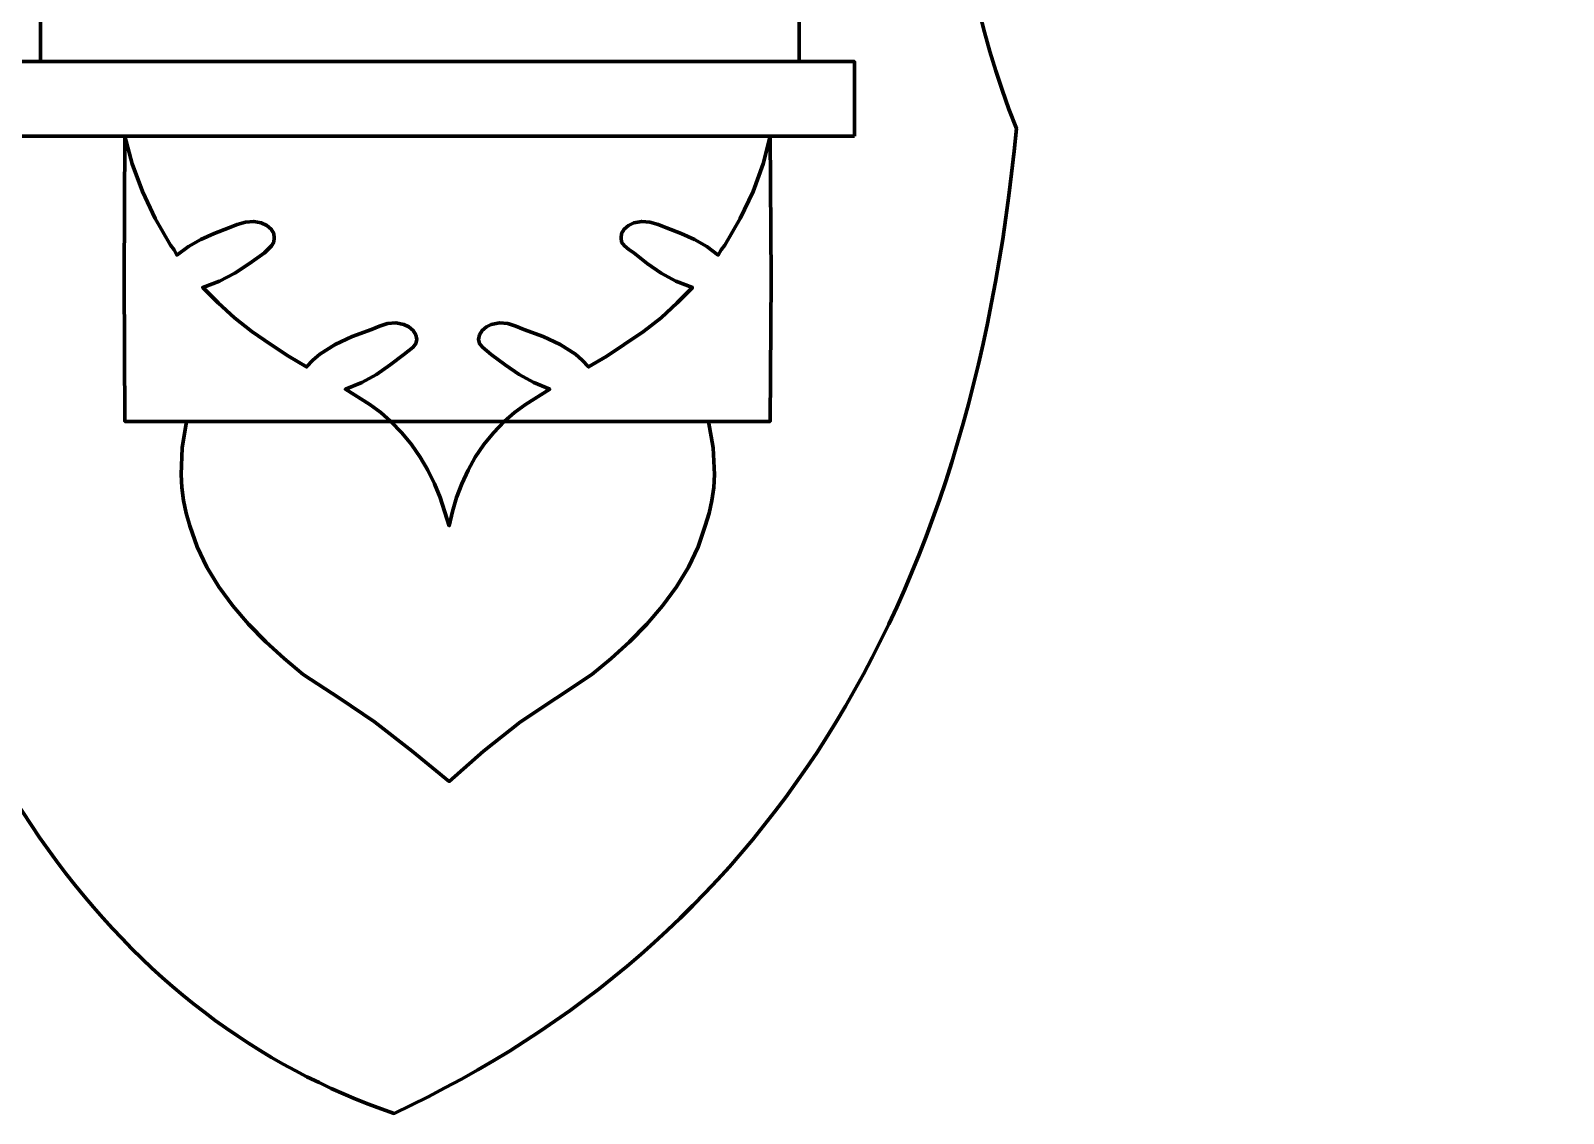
# Model space of a CAD drawing. Header units: millimetres. Extents: x -607 to 1451, y -798 to 283.
# Drawn here: x 542.96 to 558.2, y -706.32 to -695.56 of the extents above; entities that cross this region are included whole.
import ezdxf

# ---------------------------------------------------------------- set-up
doc = ezdxf.new("R2010")
doc.units = ezdxf.units.MM
doc.header["$MEASUREMENT"] = 0
doc.layers.add('layer 1', color=7, linetype='Continuous')

msp = doc.modelspace()

# ---------------------------------------------------------------- linework, layer by layer
at = {"layer": 'layer 1', "color": 242, "lineweight": 100}
msp.add_open_spline([(523.4948, -623.3128), (524.4015, -623.4878), (525.567, -624.2052), (526.9918, -625.4648), (526.9918, -625.4648), (529.9575, -625.5074), (532.3783, -626.5835), (534.2545, -628.6928), (534.2545, -628.6928), (535.4498, -627.41), (538.1756, -628.0377), (542.432, -630.5758), (542.432, -630.5758), (544.8092, -629.8534), (547.1762, -630.9655), (549.5334, -633.9113), (549.5334, -633.9113), (550.779, -633.196), (552.1058, -632.9092), (553.5145, -633.0505), (553.5145, -633.0505), (554.8515, -632.8276), (556.1424, -633.4553), (557.388, -634.9334), (557.388, -634.9334), (558.2006, -636.4483), (557.7702, -637.8294), (556.0969, -639.076), (556.0969, -639.076), (553.9093, -643.7743), (552.8151, -646.1236), (552.8151, -646.1236), (552.8151, -646.1236), (551.9544, -646.0877), (551.5239, -646.0698), (551.5239, -646.0698), (551.5239, -646.0698), (551.4881, -647.9705), (551.4701, -648.921), (551.4701, -648.921), (551.4701, -648.921), (553.0842, -648.921), (553.8911, -648.921), (553.8911, -648.921), (553.8911, -648.921), (551.736, -652.1167), (550.911, -654.2596), (551.4165, -655.35), (551.4165, -655.35), (551.3806, -673.3007), (551.3627, -682.276), (551.3627, -682.276), (551.3627, -682.276), (552.394, -683.9665), (552.403, -685.5715), (551.3896, -687.0909), (551.3896, -687.0909), (550.9458, -688.0457), (551.421, -689.1665), (552.8153, -690.4534), (552.8153, -690.4534), (551.9725, -692.4575), (551.9543, -694.484), (552.7615, -696.5326), (552.7615, -696.5326), (552.3076, -701.3399), (550.2451, -704.6037), (546.5746, -706.324), (546.5746, -706.324), (543.8353, -705.3923), (541.9882, -702.828), (541.0333, -698.6307), (541.0333, -698.6307), (529.1617, -698.5231), (523.2258, -698.4695), (523.2258, -698.4695)], degree=3, knots=[0, 0, 0, 0, 0.05, 0.05, 0.05, 0.05, 0.1, 0.1, 0.1, 0.1, 0.15, 0.15, 0.15, 0.15, 0.2, 0.2, 0.2, 0.2, 0.25, 0.25, 0.25, 0.25, 0.3, 0.3, 0.3, 0.3, 0.35, 0.35, 0.35, 0.35, 0.4, 0.4, 0.4, 0.4, 0.45, 0.45, 0.45, 0.45, 0.5, 0.5, 0.5, 0.5, 0.55, 0.55, 0.55, 0.55, 0.6, 0.6, 0.6, 0.6, 0.65, 0.65, 0.65, 0.65, 0.7, 0.7, 0.7, 0.7, 0.75, 0.75, 0.75, 0.75, 0.8, 0.8, 0.8, 0.8, 0.85, 0.85, 0.85, 0.85, 0.9, 0.9, 0.9, 0.9, 1, 1, 1, 1], dxfattribs=at)
at = {"layer": 'layer 1', "lineweight": 100}
for points, knots in [([(550.6037, -690.5353), (550.6037, -690.5353), (550.6036, -695.866), (550.6036, -695.866), (550.6036, -695.866), (550.6036, -695.866), (543.0596, -695.866), (543.0596, -695.866), (543.0596, -695.866), (543.0596, -695.866), (543.0596, -690.5354), (543.0596, -690.5354), (543.0596, -690.5354), (543.0596, -690.5354), (550.6036, -690.5354), (550.6036, -690.5354)], [0, 0, 0, 0, 0.2, 0.2, 0.2, 0.2, 0.4, 0.4, 0.4, 0.4, 0.6, 0.6, 0.6, 0.6, 1, 1, 1, 1]), ([(551.1518, -696.6065), (551.1518, -696.6065), (551.1517, -695.866), (551.1517, -695.866), (551.1517, -695.866), (551.1517, -695.866), (523.6837, -695.866), (523.6837, -695.866), (523.6837, -695.866), (523.6837, -695.866), (496.1835, -695.866), (496.1835, -695.866), (496.1835, -695.866), (496.1835, -695.866), (496.1835, -696.6065), (496.1835, -696.6065), (496.1835, -696.6065), (496.1835, -696.6065), (523.6837, -696.6065), (523.6837, -696.6065), (523.6837, -696.6065), (523.6837, -696.6065), (551.1517, -696.6065), (551.1517, -696.6065)], [0, 0, 0, 0, 0.1428571, 0.1428571, 0.1428571, 0.1428571, 0.2857143, 0.2857143, 0.2857143, 0.2857143, 0.4285714, 0.4285714, 0.4285714, 0.4285714, 0.5714286, 0.5714286, 0.5714286, 0.5714286, 0.7142857, 0.7142857, 0.7142857, 0.7142857, 1, 1, 1, 1]), ([(550.3137, -696.6065), (550.3137, -696.6065), (550.2439, -696.8824), (550.2439, -696.8824), (550.2439, -696.8824), (550.2439, -696.8824), (550.1436, -697.1567), (550.1436, -697.1567), (550.1436, -697.1567), (550.1436, -697.1567), (550.0154, -697.4275), (550.0154, -697.4275), (550.0154, -697.4275), (550.0154, -697.4275), (549.8622, -697.6923), (549.8622, -697.6923), (549.8622, -697.6923), (549.8622, -697.6923), (549.8267, -697.7366), (549.8267, -697.7366), (549.8267, -697.7366), (549.8267, -697.7366), (549.7976, -697.791), (549.7976, -697.791), (549.7976, -697.791), (549.7976, -697.791), (549.6853, -697.7047), (549.6853, -697.7047), (549.6853, -697.7047), (549.6853, -697.7047), (549.5618, -697.6343), (549.5618, -697.6343), (549.5618, -697.6343), (549.5618, -697.6343), (549.4273, -697.5744), (549.4273, -697.5744), (549.4273, -697.5744), (549.4273, -697.5744), (549.2818, -697.5196), (549.2818, -697.5196), (549.2818, -697.5196), (549.2818, -697.5196), (549.1994, -697.4875), (549.1994, -697.4875), (549.1994, -697.4875), (549.1994, -697.4875), (549.1166, -697.4637), (549.1166, -697.4637), (549.1166, -697.4637), (549.1166, -697.4637), (549.0359, -697.4556), (549.0359, -697.4556), (549.0359, -697.4556), (549.0359, -697.4556), (548.9594, -697.4702), (548.9594, -697.4702), (548.9594, -697.4702), (548.9594, -697.4702), (548.9063, -697.495), (548.9063, -697.495), (548.9063, -697.495), (548.9063, -697.495), (548.8631, -697.5314), (548.8631, -697.5314), (548.8631, -697.5314), (548.8631, -697.5314), (548.8359, -697.5742), (548.8359, -697.5742), (548.8359, -697.5742), (548.8359, -697.5742), (548.8305, -697.6183), (548.8305, -697.6183), (548.8305, -697.6183), (548.8305, -697.6183), (548.8366, -697.6602), (548.8366, -697.6602), (548.8366, -697.6602), (548.8366, -697.6602), (548.8639, -697.6988), (548.8639, -697.6988), (548.8639, -697.6988), (548.8639, -697.6988), (548.9066, -697.7341), (548.9066, -697.7341), (548.9066, -697.7341), (548.9066, -697.7341), (548.9594, -697.7664), (548.9594, -697.7664), (548.9594, -697.7664), (548.9594, -697.7664), (549.0919, -697.8737), (549.0919, -697.8737), (549.0919, -697.8737), (549.0919, -697.8737), (549.2285, -697.9684), (549.2285, -697.9684), (549.2285, -697.9684), (549.2285, -697.9684), (549.3757, -698.0484), (549.3757, -698.0484), (549.3757, -698.0484), (549.3757, -698.0484), (549.5397, -698.1118), (549.5397, -698.1118), (549.5397, -698.1118), (549.5397, -698.1118), (549.3896, -698.2663), (549.3896, -698.2663), (549.3896, -698.2663), (549.3896, -698.2663), (549.2281, -698.4133), (549.2281, -698.4133), (549.2281, -698.4133), (549.2281, -698.4133), (549.0531, -698.5514), (549.0531, -698.5514), (549.0531, -698.5514), (549.0531, -698.5514), (548.8628, -698.6795), (548.8628, -698.6795), (548.8628, -698.6795), (548.8628, -698.6795), (548.691, -698.7961), (548.691, -698.7961), (548.691, -698.7961), (548.691, -698.7961), (548.5081, -698.9016), (548.5081, -698.9016), (548.5081, -698.9016), (548.5081, -698.9016), (548.4451, -698.835), (548.4451, -698.835), (548.4451, -698.835), (548.4451, -698.835), (548.3773, -698.7767), (548.3773, -698.7767), (548.3773, -698.7767), (548.3773, -698.7767), (548.2266, -698.6795), (548.2266, -698.6795), (548.2266, -698.6795), (548.2266, -698.6795), (548.0555, -698.6008), (548.0555, -698.6008), (548.0555, -698.6008), (548.0555, -698.6008), (547.8633, -698.5314), (547.8633, -698.5314), (547.8633, -698.5314), (547.8633, -698.5314), (547.7859, -698.4967), (547.7859, -698.4967), (547.7859, -698.4967), (547.7859, -698.4967), (547.7048, -698.472), (547.7048, -698.472), (547.7048, -698.472), (547.7048, -698.472), (547.6223, -698.4648), (547.6223, -698.4648), (547.6223, -698.4648), (547.6223, -698.4648), (547.5409, -698.482), (547.5409, -698.482), (547.5409, -698.482), (547.5409, -698.482), (547.4928, -698.5043), (547.4928, -698.5043), (547.4928, -698.5043), (547.4928, -698.5043), (547.4513, -698.5397), (547.4513, -698.5397), (547.4513, -698.5397), (547.4513, -698.5397), (547.4222, -698.5834), (547.4222, -698.5834), (547.4222, -698.5834), (547.4222, -698.5834), (547.412, -698.6301), (547.412, -698.6301), (547.412, -698.6301), (547.412, -698.6301), (547.423, -698.6694), (547.423, -698.6694), (547.423, -698.6694), (547.423, -698.6694), (547.452, -698.7071), (547.452, -698.7071), (547.452, -698.7071), (547.452, -698.7071), (547.5409, -698.7782), (547.5409, -698.7782), (547.5409, -698.7782), (547.5409, -698.7782), (547.6783, -698.883), (547.6783, -698.883), (547.6783, -698.883), (547.6783, -698.883), (547.8167, -698.9767), (547.8167, -698.9767), (547.8167, -698.9767), (547.8167, -698.9767), (547.9621, -699.0576), (547.9621, -699.0576), (547.9621, -699.0576), (547.9621, -699.0576), (548.1212, -699.1237), (548.1212, -699.1237), (548.1212, -699.1237), (548.1212, -699.1237), (547.8811, -699.2744), (547.8811, -699.2744), (547.8811, -699.2744), (547.8811, -699.2744), (547.7707, -699.3569), (547.7707, -699.3569), (547.7707, -699.3569), (547.7707, -699.3569), (547.67, -699.4445), (547.67, -699.4445), (547.67, -699.4445), (547.67, -699.4445), (547.5614, -699.5561), (547.5614, -699.5561), (547.5614, -699.5561), (547.5614, -699.5561), (547.4655, -699.675), (547.4655, -699.675), (547.4655, -699.675), (547.4655, -699.675), (547.3816, -699.8002), (547.3816, -699.8002), (547.3816, -699.8002), (547.3816, -699.8002), (547.3091, -699.9304), (547.3091, -699.9304), (547.3091, -699.9304), (547.3091, -699.9304), (547.2474, -700.0649), (547.2474, -700.0649), (547.2474, -700.0649), (547.2474, -700.0649), (547.1961, -700.2021), (547.1961, -700.2021), (547.1961, -700.2021), (547.1961, -700.2021), (547.1544, -700.3412), (547.1544, -700.3412), (547.1544, -700.3412), (547.1544, -700.3412), (547.1218, -700.4811), (547.1218, -700.4811), (547.1218, -700.4811), (547.1218, -700.4811), (547.0314, -700.2021), (547.0314, -700.2021), (547.0314, -700.2021), (547.0314, -700.2021), (546.9749, -700.0649), (546.9749, -700.0649), (546.9749, -700.0649), (546.9749, -700.0649), (546.9095, -699.9304), (546.9095, -699.9304), (546.9095, -699.9304), (546.9095, -699.9304), (546.8345, -699.8002), (546.8345, -699.8002), (546.8345, -699.8002), (546.8345, -699.8002), (546.7487, -699.675), (546.7487, -699.675), (546.7487, -699.675), (546.7487, -699.675), (546.6514, -699.5561), (546.6514, -699.5561), (546.6514, -699.5561), (546.6514, -699.5561), (546.5415, -699.4445), (546.5415, -699.4445), (546.5415, -699.4445), (546.5415, -699.4445), (546.4431, -699.3569), (546.4431, -699.3569), (546.4431, -699.3569), (546.4431, -699.3569), (546.3336, -699.2744), (546.3336, -699.2744), (546.3336, -699.2744), (546.3336, -699.2744), (546.0901, -699.1237), (546.0901, -699.1237), (546.0901, -699.1237), (546.0901, -699.1237), (546.2517, -699.0576), (546.2517, -699.0576), (546.2517, -699.0576), (546.2517, -699.0576), (546.398, -698.9767), (546.398, -698.9767), (546.398, -698.9767), (546.398, -698.9767), (546.5355, -698.883), (546.5355, -698.883), (546.5355, -698.883), (546.5355, -698.883), (546.6705, -698.7782), (546.6705, -698.7782), (546.6705, -698.7782), (546.6705, -698.7782), (546.7627, -698.7071), (546.7627, -698.7071), (546.7627, -698.7071), (546.7627, -698.7071), (546.7908, -698.6694), (546.7908, -698.6694), (546.7908, -698.6694), (546.7908, -698.6694), (546.7994, -698.6301), (546.7994, -698.6301), (546.7994, -698.6301), (546.7994, -698.6301), (546.7915, -698.5834), (546.7915, -698.5834), (546.7915, -698.5834), (546.7915, -698.5834), (546.7634, -698.5397), (546.7634, -698.5397), (546.7634, -698.5397), (546.7634, -698.5397), (546.7211, -698.5043), (546.7211, -698.5043), (546.7211, -698.5043), (546.7211, -698.5043), (546.6705, -698.482), (546.6705, -698.482), (546.6705, -698.482), (546.6705, -698.482), (546.5915, -698.4648), (546.5915, -698.4648), (546.5915, -698.4648), (546.5915, -698.4648), (546.5098, -698.472), (546.5098, -698.472), (546.5098, -698.472), (546.5098, -698.472), (546.4279, -698.4967), (546.4279, -698.4967), (546.4279, -698.4967), (546.4279, -698.4967), (546.348, -698.5314), (546.348, -698.5314), (546.348, -698.5314), (546.348, -698.5314), (546.1583, -698.6008), (546.1583, -698.6008), (546.1583, -698.6008), (546.1583, -698.6008), (545.988, -698.6795), (545.988, -698.6795), (545.988, -698.6795), (545.988, -698.6795), (545.8366, -698.7767), (545.8366, -698.7767), (545.8366, -698.7767), (545.8366, -698.7767), (545.7677, -698.835), (545.7677, -698.835), (545.7677, -698.835), (545.7677, -698.835), (545.7033, -698.9016), (545.7033, -698.9016), (545.7033, -698.9016), (545.7033, -698.9016), (545.5237, -698.7961), (545.5237, -698.7961), (545.5237, -698.7961), (545.5237, -698.7961), (545.3486, -698.6795), (545.3486, -698.6795), (545.3486, -698.6795), (545.3486, -698.6795), (545.1606, -698.5514), (545.1606, -698.5514), (545.1606, -698.5514), (545.1606, -698.5514), (544.9865, -698.4133), (544.9865, -698.4133), (544.9865, -698.4133), (544.9865, -698.4133), (544.8241, -698.2663), (544.8241, -698.2663), (544.8241, -698.2663), (544.8241, -698.2663), (544.6716, -698.1118), (544.6716, -698.1118), (544.6716, -698.1118), (544.6716, -698.1118), (544.8386, -698.0484), (544.8386, -698.0484), (544.8386, -698.0484), (544.8386, -698.0484), (544.9902, -697.9684), (544.9902, -697.9684), (544.9902, -697.9684), (544.9902, -697.9684), (545.1355, -697.8737), (545.1355, -697.8737), (545.1355, -697.8737), (545.1355, -697.8737), (545.2841, -697.7664), (545.2841, -697.7664), (545.2841, -697.7664), (545.2841, -697.7664), (545.3548, -697.6988), (545.3548, -697.6988), (545.3548, -697.6988), (545.3548, -697.6988), (545.3776, -697.6602), (545.3776, -697.6602), (545.3776, -697.6602), (545.3776, -697.6602), (545.3808, -697.6183), (545.3808, -697.6183), (545.3808, -697.6183), (545.3808, -697.6183), (545.378, -697.5742), (545.378, -697.5742), (545.378, -697.5742), (545.378, -697.5742), (545.3515, -697.5314), (545.3515, -697.5314), (545.3515, -697.5314), (545.3515, -697.5314), (545.3074, -697.495), (545.3074, -697.495), (545.3074, -697.495), (545.3074, -697.495), (545.2519, -697.4702), (545.2519, -697.4702), (545.2519, -697.4702), (545.2519, -697.4702), (545.1779, -697.4556), (545.1779, -697.4556), (545.1779, -697.4556), (545.1779, -697.4556), (545.098, -697.4637), (545.098, -697.4637), (545.098, -697.4637), (545.098, -697.4637), (545.0145, -697.4875), (545.0145, -697.4875), (545.0145, -697.4875), (545.0145, -697.4875), (544.9295, -697.5196), (544.9295, -697.5196), (544.9295, -697.5196), (544.9295, -697.5196), (544.7866, -697.5744), (544.7866, -697.5744), (544.7866, -697.5744), (544.7866, -697.5744), (544.6527, -697.6343), (544.6527, -697.6343), (544.6527, -697.6343), (544.6527, -697.6343), (544.5285, -697.7047), (544.5285, -697.7047), (544.5285, -697.7047), (544.5285, -697.7047), (544.4137, -697.791), (544.4137, -697.791), (544.4137, -697.791), (544.4137, -697.791), (544.3879, -697.7366), (544.3879, -697.7366), (544.3879, -697.7366), (544.3879, -697.7366), (544.3493, -697.6923), (544.3493, -697.6923), (544.3493, -697.6923), (544.3493, -697.6923), (544.1983, -697.4275), (544.1983, -697.4275), (544.1983, -697.4275), (544.1983, -697.4275), (544.071, -697.1567), (544.071, -697.1567), (544.071, -697.1567), (544.071, -697.1567), (543.9698, -696.8824), (543.9698, -696.8824), (543.9698, -696.8824), (543.9698, -696.8824), (543.8978, -696.6065), (543.8978, -696.6065), (543.8978, -696.6065), (543.8978, -696.6065), (543.8914, -698.0231), (543.8914, -698.0231), (543.8914, -698.0231), (543.8914, -698.0231), (543.8978, -699.4445), (543.8978, -699.4445), (543.8978, -699.4445), (543.8978, -699.4445), (547.1218, -699.4445), (547.1218, -699.4445), (547.1218, -699.4445), (547.1218, -699.4445), (550.3135, -699.4445), (550.3135, -699.4445), (550.3135, -699.4445), (550.3135, -699.4445), (550.3233, -698.0231), (550.3233, -698.0231), (550.3233, -698.0231), (550.3233, -698.0231), (550.3135, -696.6065), (550.3135, -696.6065)], [0, 0, 0, 0, 0.0076336, 0.0076336, 0.0076336, 0.0076336, 0.0152672, 0.0152672, 0.0152672, 0.0152672, 0.0229008, 0.0229008, 0.0229008, 0.0229008, 0.0305344, 0.0305344, 0.0305344, 0.0305344, 0.0381679, 0.0381679, 0.0381679, 0.0381679, 0.0458015, 0.0458015, 0.0458015, 0.0458015, 0.0534351, 0.0534351, 0.0534351, 0.0534351, 0.0610687, 0.0610687, 0.0610687, 0.0610687, 0.0687023, 0.0687023, 0.0687023, 0.0687023, 0.0763359, 0.0763359, 0.0763359, 0.0763359, 0.0839695, 0.0839695, 0.0839695, 0.0839695, 0.0916031, 0.0916031, 0.0916031, 0.0916031, 0.0992366, 0.0992366, 0.0992366, 0.0992366, 0.1068702, 0.1068702, 0.1068702, 0.1068702, 0.1145038, 0.1145038, 0.1145038, 0.1145038, 0.1221374, 0.1221374, 0.1221374, 0.1221374, 0.129771, 0.129771, 0.129771, 0.129771, 0.1374046, 0.1374046, 0.1374046, 0.1374046, 0.1450382, 0.1450382, 0.1450382, 0.1450382, 0.1526718, 0.1526718, 0.1526718, 0.1526718, 0.1603053, 0.1603053, 0.1603053, 0.1603053, 0.1679389, 0.1679389, 0.1679389, 0.1679389, 0.1755725, 0.1755725, 0.1755725, 0.1755725, 0.1832061, 0.1832061, 0.1832061, 0.1832061, 0.1908397, 0.1908397, 0.1908397, 0.1908397, 0.1984733, 0.1984733, 0.1984733, 0.1984733, 0.2061069, 0.2061069, 0.2061069, 0.2061069, 0.2137405, 0.2137405, 0.2137405, 0.2137405, 0.221374, 0.221374, 0.221374, 0.221374, 0.2290076, 0.2290076, 0.2290076, 0.2290076, 0.2366412, 0.2366412, 0.2366412, 0.2366412, 0.2442748, 0.2442748, 0.2442748, 0.2442748, 0.2519084, 0.2519084, 0.2519084, 0.2519084, 0.259542, 0.259542, 0.259542, 0.259542, 0.2671756, 0.2671756, 0.2671756, 0.2671756, 0.2748092, 0.2748092, 0.2748092, 0.2748092, 0.2824427, 0.2824427, 0.2824427, 0.2824427, 0.2900763, 0.2900763, 0.2900763, 0.2900763, 0.2977099, 0.2977099, 0.2977099, 0.2977099, 0.3053435, 0.3053435, 0.3053435, 0.3053435, 0.3129771, 0.3129771, 0.3129771, 0.3129771, 0.3206107, 0.3206107, 0.3206107, 0.3206107, 0.3282443, 0.3282443, 0.3282443, 0.3282443, 0.3358779, 0.3358779, 0.3358779, 0.3358779, 0.3435115, 0.3435115, 0.3435115, 0.3435115, 0.351145, 0.351145, 0.351145, 0.351145, 0.3587786, 0.3587786, 0.3587786, 0.3587786, 0.3664122, 0.3664122, 0.3664122, 0.3664122, 0.3740458, 0.3740458, 0.3740458, 0.3740458, 0.3816794, 0.3816794, 0.3816794, 0.3816794, 0.389313, 0.389313, 0.389313, 0.389313, 0.3969466, 0.3969466, 0.3969466, 0.3969466, 0.4045802, 0.4045802, 0.4045802, 0.4045802, 0.4122137, 0.4122137, 0.4122137, 0.4122137, 0.4198473, 0.4198473, 0.4198473, 0.4198473, 0.4274809, 0.4274809, 0.4274809, 0.4274809, 0.4351145, 0.4351145, 0.4351145, 0.4351145, 0.4427481, 0.4427481, 0.4427481, 0.4427481, 0.4503817, 0.4503817, 0.4503817, 0.4503817, 0.4580153, 0.4580153, 0.4580153, 0.4580153, 0.4656489, 0.4656489, 0.4656489, 0.4656489, 0.4732824, 0.4732824, 0.4732824, 0.4732824, 0.480916, 0.480916, 0.480916, 0.480916, 0.4885496, 0.4885496, 0.4885496, 0.4885496, 0.4961832, 0.4961832, 0.4961832, 0.4961832, 0.5038168, 0.5038168, 0.5038168, 0.5038168, 0.5114504, 0.5114504, 0.5114504, 0.5114504, 0.519084, 0.519084, 0.519084, 0.519084, 0.5267176, 0.5267176, 0.5267176, 0.5267176, 0.5343511, 0.5343511, 0.5343511, 0.5343511, 0.5419847, 0.5419847, 0.5419847, 0.5419847, 0.5496183, 0.5496183, 0.5496183, 0.5496183, 0.5572519, 0.5572519, 0.5572519, 0.5572519, 0.5648855, 0.5648855, 0.5648855, 0.5648855, 0.5725191, 0.5725191, 0.5725191, 0.5725191, 0.5801527, 0.5801527, 0.5801527, 0.5801527, 0.5877863, 0.5877863, 0.5877863, 0.5877863, 0.5954198, 0.5954198, 0.5954198, 0.5954198, 0.6030534, 0.6030534, 0.6030534, 0.6030534, 0.610687, 0.610687, 0.610687, 0.610687, 0.6183206, 0.6183206, 0.6183206, 0.6183206, 0.6259542, 0.6259542, 0.6259542, 0.6259542, 0.6335878, 0.6335878, 0.6335878, 0.6335878, 0.6412214, 0.6412214, 0.6412214, 0.6412214, 0.648855, 0.648855, 0.648855, 0.648855, 0.6564885, 0.6564885, 0.6564885, 0.6564885, 0.6641221, 0.6641221, 0.6641221, 0.6641221, 0.6717557, 0.6717557, 0.6717557, 0.6717557, 0.6793893, 0.6793893, 0.6793893, 0.6793893, 0.6870229, 0.6870229, 0.6870229, 0.6870229, 0.6946565, 0.6946565, 0.6946565, 0.6946565, 0.7022901, 0.7022901, 0.7022901, 0.7022901, 0.7099237, 0.7099237, 0.7099237, 0.7099237, 0.7175573, 0.7175573, 0.7175573, 0.7175573, 0.7251908, 0.7251908, 0.7251908, 0.7251908, 0.7328244, 0.7328244, 0.7328244, 0.7328244, 0.740458, 0.740458, 0.740458, 0.740458, 0.7480916, 0.7480916, 0.7480916, 0.7480916, 0.7557252, 0.7557252, 0.7557252, 0.7557252, 0.7633588, 0.7633588, 0.7633588, 0.7633588, 0.7709924, 0.7709924, 0.7709924, 0.7709924, 0.778626, 0.778626, 0.778626, 0.778626, 0.7862595, 0.7862595, 0.7862595, 0.7862595, 0.7938931, 0.7938931, 0.7938931, 0.7938931, 0.8015267, 0.8015267, 0.8015267, 0.8015267, 0.8091603, 0.8091603, 0.8091603, 0.8091603, 0.8167939, 0.8167939, 0.8167939, 0.8167939, 0.8244275, 0.8244275, 0.8244275, 0.8244275, 0.8320611, 0.8320611, 0.8320611, 0.8320611, 0.8396947, 0.8396947, 0.8396947, 0.8396947, 0.8473282, 0.8473282, 0.8473282, 0.8473282, 0.8549618, 0.8549618, 0.8549618, 0.8549618, 0.8625954, 0.8625954, 0.8625954, 0.8625954, 0.870229, 0.870229, 0.870229, 0.870229, 0.8778626, 0.8778626, 0.8778626, 0.8778626, 0.8854962, 0.8854962, 0.8854962, 0.8854962, 0.8931298, 0.8931298, 0.8931298, 0.8931298, 0.9007634, 0.9007634, 0.9007634, 0.9007634, 0.9083969, 0.9083969, 0.9083969, 0.9083969, 0.9160305, 0.9160305, 0.9160305, 0.9160305, 0.9236641, 0.9236641, 0.9236641, 0.9236641, 0.9312977, 0.9312977, 0.9312977, 0.9312977, 0.9389313, 0.9389313, 0.9389313, 0.9389313, 0.9465649, 0.9465649, 0.9465649, 0.9465649, 0.9541985, 0.9541985, 0.9541985, 0.9541985, 0.9618321, 0.9618321, 0.9618321, 0.9618321, 0.9694656, 0.9694656, 0.9694656, 0.9694656, 0.9770992, 0.9770992, 0.9770992, 0.9770992, 0.9847328, 0.9847328, 0.9847328, 0.9847328, 1, 1, 1, 1]), ([(549.7012, -699.4445), (549.7012, -699.4445), (549.7469, -699.7072), (549.7469, -699.7072), (549.7469, -699.7072), (549.7469, -699.7072), (549.7593, -699.9703), (549.7593, -699.9703), (549.7593, -699.9703), (549.7593, -699.9703), (549.7519, -700.1007), (549.7519, -700.1007), (549.7519, -700.1007), (549.7519, -700.1007), (549.7345, -700.2296), (549.7345, -700.2296), (549.7345, -700.2296), (549.7345, -700.2296), (549.707, -700.3566), (549.707, -700.3566), (549.707, -700.3566), (549.707, -700.3566), (549.6686, -700.4811), (549.6686, -700.4811), (549.6686, -700.4811), (549.6686, -700.4811), (549.5973, -700.6903), (549.5973, -700.6903), (549.5973, -700.6903), (549.5973, -700.6903), (549.5007, -700.8932), (549.5007, -700.8932), (549.5007, -700.8932), (549.5007, -700.8932), (549.3816, -701.0895), (549.3816, -701.0895), (549.3816, -701.0895), (549.3816, -701.0895), (549.2426, -701.2788), (549.2426, -701.2788), (549.2426, -701.2788), (549.2426, -701.2788), (549.0864, -701.4608), (549.0864, -701.4608), (549.0864, -701.4608), (549.0864, -701.4608), (548.9155, -701.6355), (548.9155, -701.6355), (548.9155, -701.6355), (548.9155, -701.6355), (548.7326, -701.8026), (548.7326, -701.8026), (548.7326, -701.8026), (548.7326, -701.8026), (548.5403, -701.9618), (548.5403, -701.9618), (548.5403, -701.9618), (548.5403, -701.9618), (547.831, -702.4307), (547.831, -702.4307), (547.831, -702.4307), (547.831, -702.4307), (547.4642, -702.7244), (547.4642, -702.7244), (547.4642, -702.7244), (547.4642, -702.7244), (547.1218, -703.023), (547.1218, -703.023), (547.1218, -703.023), (547.1218, -703.023), (546.7544, -702.7244), (546.7544, -702.7244), (546.7544, -702.7244), (546.7544, -702.7244), (546.3803, -702.4307), (546.3803, -702.4307), (546.3803, -702.4307), (546.3803, -702.4307), (546.0305, -702.1953), (546.0305, -702.1953), (546.0305, -702.1953), (546.0305, -702.1953), (545.6711, -701.9618), (545.6711, -701.9618), (545.6711, -701.9618), (545.6711, -701.9618), (545.4801, -701.8026), (545.4801, -701.8026), (545.4801, -701.8026), (545.4801, -701.8026), (545.2982, -701.6355), (545.2982, -701.6355), (545.2982, -701.6355), (545.2982, -701.6355), (545.128, -701.4608), (545.128, -701.4608), (545.128, -701.4608), (545.128, -701.4608), (544.972, -701.2788), (544.972, -701.2788), (544.972, -701.2788), (544.972, -701.2788), (544.8327, -701.0895), (544.8327, -701.0895), (544.8327, -701.0895), (544.8327, -701.0895), (544.7132, -700.8932), (544.7132, -700.8932), (544.7132, -700.8932), (544.7132, -700.8932), (544.6155, -700.6903), (544.6155, -700.6903), (544.6155, -700.6903), (544.6155, -700.6903), (544.5426, -700.4811), (544.5426, -700.4811), (544.5426, -700.4811), (544.5426, -700.4811), (544.5057, -700.3566), (544.5057, -700.3566), (544.5057, -700.3566), (544.5057, -700.3566), (544.4791, -700.2296), (544.4791, -700.2296), (544.4791, -700.2296), (544.4791, -700.2296), (544.4626, -700.1007), (544.4626, -700.1007), (544.4626, -700.1007), (544.4626, -700.1007), (544.4553, -699.9703), (544.4553, -699.9703), (544.4553, -699.9703), (544.4553, -699.9703), (544.4669, -699.7072), (544.4669, -699.7072), (544.4669, -699.7072), (544.4669, -699.7072), (544.5104, -699.4445), (544.5104, -699.4445)], [0, 0, 0, 0, 0.0277778, 0.0277778, 0.0277778, 0.0277778, 0.0555556, 0.0555556, 0.0555556, 0.0555556, 0.0833333, 0.0833333, 0.0833333, 0.0833333, 0.1111111, 0.1111111, 0.1111111, 0.1111111, 0.1388889, 0.1388889, 0.1388889, 0.1388889, 0.1666667, 0.1666667, 0.1666667, 0.1666667, 0.1944444, 0.1944444, 0.1944444, 0.1944444, 0.2222222, 0.2222222, 0.2222222, 0.2222222, 0.25, 0.25, 0.25, 0.25, 0.2777778, 0.2777778, 0.2777778, 0.2777778, 0.3055556, 0.3055556, 0.3055556, 0.3055556, 0.3333333, 0.3333333, 0.3333333, 0.3333333, 0.3611111, 0.3611111, 0.3611111, 0.3611111, 0.3888889, 0.3888889, 0.3888889, 0.3888889, 0.4166667, 0.4166667, 0.4166667, 0.4166667, 0.4444444, 0.4444444, 0.4444444, 0.4444444, 0.4722222, 0.4722222, 0.4722222, 0.4722222, 0.5, 0.5, 0.5, 0.5, 0.5277778, 0.5277778, 0.5277778, 0.5277778, 0.5555556, 0.5555556, 0.5555556, 0.5555556, 0.5833333, 0.5833333, 0.5833333, 0.5833333, 0.6111111, 0.6111111, 0.6111111, 0.6111111, 0.6388889, 0.6388889, 0.6388889, 0.6388889, 0.6666667, 0.6666667, 0.6666667, 0.6666667, 0.6944444, 0.6944444, 0.6944444, 0.6944444, 0.7222222, 0.7222222, 0.7222222, 0.7222222, 0.75, 0.75, 0.75, 0.75, 0.7777778, 0.7777778, 0.7777778, 0.7777778, 0.8055556, 0.8055556, 0.8055556, 0.8055556, 0.8333333, 0.8333333, 0.8333333, 0.8333333, 0.8611111, 0.8611111, 0.8611111, 0.8611111, 0.8888889, 0.8888889, 0.8888889, 0.8888889, 0.9166667, 0.9166667, 0.9166667, 0.9166667, 0.9444444, 0.9444444, 0.9444444, 0.9444444, 1, 1, 1, 1])]:
    msp.add_open_spline(points, degree=3, knots=knots, dxfattribs=at)

doc.saveas('drawing.dxf')
